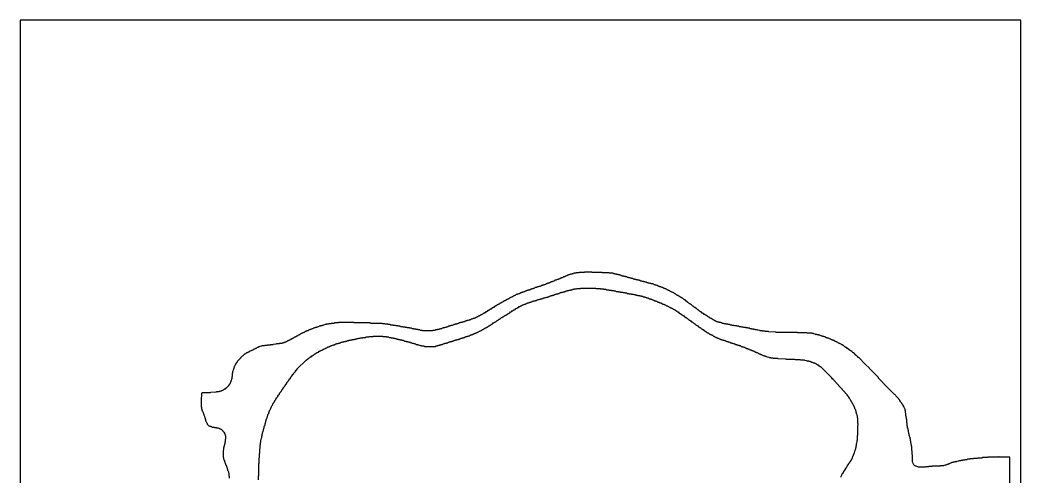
# Model space of a CAD drawing. Header units: millimetres. Extents: x 0 to 6416, y -3898 to 1268.
# Drawn here: x 5197 to 6416, y -636 to -80 of the extents above; entities that cross this region are included whole.
import ezdxf

# ---------------------------------------------------------------- set-up
doc = ezdxf.new("R2010")
doc.units = ezdxf.units.MM
for name, color, linetype in [('CUT_OUTER', 1, 'Continuous'), ('ENGRAVE_NEXT', 3, 'Continuous'), ('SHEET_EDGE', 7, 'Continuous')]:
    doc.layers.add(name, color=color, linetype=linetype)

msp = doc.modelspace()

# ---------------------------------------------------------------- linework, layer by layer
at = {"layer": 'CUT_OUTER'}
msp.add_lwpolyline([(6402.3, -1000.2), (6402.3, -612.1), (6389.8, -612.1), (6389.3, -612.1), (6388.8, -611.7), (6388.3, -611.7), (6387.8, -612.1), (6387.3, -612.1), (6375.8, -612.1), (6375.3, -612.6), (6369.3, -612.6), (6368.8, -613.1), (6363.3, -613.1), (6362.8, -613.6), (6358.3, -613.6), (6357.8, -614.1), (6354.3, -614.1), (6353.8, -614.6), (6350.8, -614.6), (6350.3, -615.1), (6347.8, -615.1), (6347.3, -615.6), (6344.8, -615.6), (6344.3, -616.1), (6342.8, -616.1), (6342.3, -616.6), (6340.3, -616.6), (6339.8, -617), (6337.8, -617.1), (6337.3, -617.5), (6335.3, -617.6), (6334.8, -618), (6333.3, -618.1), (6332.8, -618.5), (6331.8, -618.6), (6331.3, -619), (6330.8, -619.1), (6330.3, -619.5), (6329.3, -619.6), (6328.8, -620), (6328.3, -620.1), (6327.8, -620.5), (6327.3, -620.6), (6326.8, -621), (6325.8, -621.1), (6325.3, -621.5), (6324.3, -621.6), (6323.8, -621.9), (6322.3, -622.1), (6322, -622.2), (6321.8, -622.4), (6321.3, -622.5), (6318.3, -622.6), (6318, -622.7), (6317.8, -622.9), (6317.3, -623), (6307.8, -623), (6307.3, -623.3), (6306.8, -623.4), (6303.8, -623.5), (6303.3, -623.8), (6302.8, -623.9), (6300.3, -623.9), (6299.3, -624.3), (6297.8, -624.3), (6293.8, -624.2), (6291.3, -624.1), (6290.3, -623.9), (6287.8, -623), (6286.5, -622.2), (6285.6, -621.2), (6284.7, -619.7), (6284.1, -618.2), (6284, -617.7), (6283.8, -616.2), (6283.7, -613.7), (6283.5, -604.2), (6283.3, -603.9), (6283.1, -603.7), (6283, -603.2), (6282.9, -598.7), (6282.8, -598.5), (6282.5, -598.2), (6282.4, -595.2), (6282, -594.7), (6281.9, -592.7), (6281.5, -592.2), (6281.4, -590.2), (6281, -589.7), (6280.9, -588.2), (6280.5, -587.7), (6280.4, -586.2), (6280, -585.7), (6279.9, -584.2), (6279.5, -583.7), (6279.4, -582.2), (6279, -581.7), (6278.9, -579.7), (6278.4, -579.2), (6278.4, -577.2), (6277.9, -576.7), (6277.9, -574.2), (6277.4, -573.7), (6277.4, -570.7), (6276.9, -570.2), (6276.8, -566.2), (6276.4, -565.7), (6276.3, -562.2), (6275.9, -561.7), (6275.8, -558.7), (6275.4, -558.2), (6275.3, -555.7), (6274.9, -555.2), (6274.8, -553.7), (6274.4, -553.2), (6274.3, -552.2), (6273.9, -551.7), (6273.8, -551.1), (6273.4, -550.7), (6273.3, -550.2), (6272.4, -549.2), (6272.3, -548.6), (6271.4, -547.7), (6271.3, -547.2), (6270.9, -546.7), (6270.8, -546.2), (6269.4, -544.7), (6269.3, -544.2), (6268.4, -543.2), (6268.3, -542.7), (6266.9, -541.2), (6266.8, -540.7), (6263.4, -537.2), (6263.3, -536.7), (6262.3, -535.7), (6261.8, -535.6), (6249.4, -523.2), (6249.3, -522.7), (6248.8, -522.6), (6248.4, -522.2), (6248.3, -521.6), (6242.4, -515.7), (6242.3, -515.1), (6231.4, -504.2), (6231.3, -503.6), (6226.4, -498.7), (6218.3, -490.7), (6217.8, -490.6), (6216.8, -489.6), (6215.9, -488.7), (6215.8, -488.2), (6215.3, -488.1), (6212.3, -485.2), (6211.8, -485.1), (6210.3, -483.7), (6209.8, -483.6), (6208.8, -482.7), (6208.3, -482.6), (6206.8, -481.2), (6206.3, -481.1), (6204.8, -479.7), (6204.3, -479.6), (6203.3, -478.7), (6202.8, -478.6), (6201.8, -477.7), (6201.3, -477.6), (6199.8, -476.2), (6199.3, -476.1), (6198.3, -475.2), (6197.8, -475.1), (6197.3, -474.7), (6196.8, -474.6), (6196.3, -474.2), (6195.8, -474.1), (6195.3, -473.7), (6194.8, -473.6), (6194.3, -473.2), (6193.8, -473.1), (6193.3, -472.7), (6192.8, -472.6), (6192.3, -472.2), (6191.8, -472.1), (6191.3, -471.7), (6190.8, -471.6), (6190.3, -471.2), (6189.8, -471.1), (6189.3, -470.7), (6188.8, -470.6), (6188.3, -470.2), (6187.8, -470.1), (6187.3, -469.7), (6186.3, -469.6), (6185.9, -469.2), (6185.3, -469.1), (6184.8, -468.7), (6184.3, -468.6), (6183.8, -468.2), (6182.8, -468.1), (6182.4, -467.7), (6181.8, -467.6), (6181.3, -467.2), (6180.3, -467.1), (6179.8, -466.7), (6178.8, -466.6), (6178.4, -466.2), (6177.8, -466.1), (6177.3, -465.7), (6176.3, -465.6), (6175.8, -465.2), (6174.8, -465.1), (6174.3, -464.7), (6173.3, -464.6), (6172.8, -464.2), (6171.3, -464.1), (6170.8, -463.7), (6169.8, -463.6), (6169.3, -463.2), (6167.8, -463.1), (6167.3, -462.7), (6165.8, -462.6), (6165.3, -462.2), (6163.8, -462.1), (6163.3, -461.7), (6161.8, -461.7), (6161.3, -461.2), (6155.8, -461.1), (6155.3, -460.7), (6144.3, -460.6), (6143.8, -460.2), (6118.3, -460.2), (6117.8, -460.1), (6117.3, -459.7), (6108.8, -459.6), (6108.3, -459.2), (6104.8, -459.1), (6104.3, -458.7), (6101.3, -458.6), (6100.8, -458.2), (6098.3, -458.1), (6097.8, -457.7), (6095.3, -457.6), (6094.8, -457.2), (6092.8, -457.1), (6092.3, -456.7), (6090.8, -456.7), (6090.3, -456.2), (6088.3, -456.2), (6087.8, -455.7), (6085.8, -455.7), (6085.3, -455.2), (6083.3, -455.2), (6082.8, -454.7), (6080.8, -454.7), (6080.3, -454.2), (6078.3, -454.2), (6077.8, -453.7), (6075.8, -453.7), (6075.3, -453.2), (6072.8, -453.2), (6072.3, -452.7), (6070.3, -452.7), (6069.8, -452.2), (6067.3, -452.2), (6066.8, -451.7), (6064.3, -451.7), (6063.8, -451.2), (6061.8, -451.2), (6061.3, -450.7), (6059.3, -450.7), (6058.8, -450.2), (6056.8, -450.2), (6056.3, -449.7), (6054.3, -449.7), (6053.8, -449.2), (6052.3, -449.2), (6051.8, -448.7), (6050.8, -448.7), (6050.3, -448.2), (6048.8, -448.2), (6048.3, -447.7), (6046.8, -447.7), (6046.3, -447.2), (6045.8, -447.2), (6045.3, -446.7), (6044.3, -446.7), (6043.8, -446.2), (6043.3, -446.2), (6042.3, -445.2), (6041.8, -445.2), (6041.3, -444.7), (6040.8, -444.7), (6040.3, -444.2), (6039.8, -444.2), (6038.8, -443.2), (6038.3, -443.2), (6037.8, -442.7), (6037.3, -442.7), (6036.3, -441.7), (6035.8, -441.7), (6035.3, -441.2), (6034.8, -441.2), (6033.8, -440.2), (6033.3, -440.2), (6032.3, -439.2), (6031.8, -439.2), (6030.8, -438.2), (6030.3, -438.2), (6029.3, -437.2), (6028.8, -437.2), (6028.3, -436.7), (6027.8, -436.7), (6026.3, -435.2), (6025.8, -435.2), (6024.8, -434.2), (6024.3, -434.2), (6022.8, -432.7), (6022.3, -432.7), (6020.8, -431.2), (6020.3, -431.2), (6018.8, -429.7), (6018.3, -429.7), (6016.8, -428.2), (6016.3, -428.2), (6014.3, -426.2), (6013.8, -426.2), (6012.8, -425.2), (6012.3, -425.2), (6010.8, -423.7), (6010.3, -423.7), (6008.8, -422.2), (6008.3, -422.2), (6006.8, -420.7), (6006.3, -420.7), (6005.3, -419.7), (6004.8, -419.7), (6003.8, -418.7), (6003.3, -418.7), (6002.3, -417.7), (6001.8, -417.7), (6000.8, -416.7), (6000.3, -416.7), (5999.8, -416.2), (5999.3, -416.2), (5998.3, -415.2), (5997.8, -415.2), (5997.3, -414.7), (5996.8, -414.7), (5995.8, -413.7), (5995.3, -413.7), (5994.8, -413.2), (5994.3, -413.2), (5993.3, -412.2), (5992.8, -412.2), (5992.3, -411.7), (5991.8, -411.7), (5991.3, -411.2), (5990.8, -411.2), (5990.3, -410.7), (5989.8, -410.7), (5989.3, -410.2), (5988.8, -410.2), (5988.3, -409.7), (5987.8, -409.7), (5987.3, -409.2), (5986.8, -409.2), (5986.3, -408.7), (5985.8, -408.7), (5985.3, -408.2), (5984.8, -408.2), (5984.3, -407.7), (5983.8, -407.7), (5983.3, -407.2), (5982.8, -407.2), (5982.3, -406.7), (5981.3, -406.7), (5980.8, -406.2), (5980.3, -406.2), (5979.8, -405.7), (5978.8, -405.7), (5978.3, -405.2), (5977.8, -405.2), (5977.3, -404.7), (5976.3, -404.7), (5975.8, -404.2), (5974.8, -404.2), (5974.3, -403.7), (5973.8, -403.7), (5973.3, -403.2), (5972.3, -403.2), (5971.8, -402.7), (5970.8, -402.7), (5970.3, -402.2), (5969.3, -402.2), (5968.8, -401.7), (5968.3, -401.7), (5967.8, -401.2), (5965.8, -401.2), (5965.3, -400.7), (5963.8, -400.7), (5963.3, -400.2), (5962.3, -400.2), (5961.8, -399.7), (5960.3, -399.7), (5959.8, -399.2), (5958.3, -399.2), (5957.8, -398.7), (5956.8, -398.7), (5956.3, -398.2), (5954.8, -398.2), (5954.3, -397.7), (5952.8, -397.7), (5952.3, -397.2), (5951.3, -397.2), (5950.8, -396.7), (5949.3, -396.7), (5948.8, -396.2), (5947.3, -396.2), (5946.8, -395.7), (5945.8, -395.7), (5945.3, -395.2), (5943.8, -395.2), (5943.3, -394.7), (5941.8, -394.7), (5941.3, -394.2), (5940.3, -394.2), (5939.8, -393.7), (5938.3, -393.7), (5937.8, -393.2), (5936.3, -393.2), (5935.8, -392.7), (5934.8, -392.7), (5934.3, -392.2), (5932.8, -392.2), (5932.3, -391.7), (5930.8, -391.7), (5930.3, -391.2), (5929.3, -391.2), (5928.8, -390.7), (5927.3, -390.7), (5926.8, -390.2), (5925.8, -390.2), (5925.3, -389.7), (5923.8, -389.7), (5923.3, -389.2), (5921.8, -389.2), (5921.3, -388.7), (5919.8, -388.7), (5919.3, -388.2), (5914.8, -388.2), (5914.3, -387.7), (5906.3, -387.7), (5905.8, -387.2), (5893.8, -387.2), (5893.3, -386.7), (5884.3, -386.7), (5883.8, -387.2), (5877.8, -387.2), (5877.3, -387.7), (5874.3, -387.7), (5873.8, -388.2), (5871.3, -388.2), (5870.8, -388.7), (5869.3, -388.7), (5868.8, -389.2), (5867.3, -389.2), (5866.8, -389.7), (5866.3, -389.7), (5865.8, -390.2), (5864.8, -390.2), (5864.3, -390.7), (5863.8, -390.7), (5863.3, -391.2), (5862.3, -391.2), (5861.8, -391.7), (5861.3, -391.7), (5860.8, -392.2), (5860.3, -392.2), (5859.8, -392.7), (5858.8, -392.7), (5858.3, -393.2), (5857.8, -393.2), (5857.3, -393.7), (5856.3, -393.7), (5855.8, -394.2), (5855.3, -394.2), (5854.8, -394.7), (5854.3, -394.7), (5853.8, -395.2), (5852.8, -395.2), (5852.3, -395.7), (5851.3, -395.7), (5850.8, -396.2), (5850.3, -396.2), (5849.8, -396.7), (5848.8, -396.7), (5848.3, -397.2), (5847.8, -397.2), (5847.3, -397.7), (5846.8, -397.7), (5846.3, -398.2), (5845.3, -398.2), (5844.8, -398.7), (5843.8, -398.7), (5843.3, -399.2), (5842.8, -399.2), (5842.3, -399.7), (5841.3, -399.7), (5840.8, -400.2), (5840.3, -400.2), (5839.8, -400.7), (5838.8, -400.7), (5838.3, -401.2), (5837.8, -401.2), (5837.3, -401.7), (5836.3, -401.7), (5835.8, -402.2), (5834.8, -402.2), (5834.3, -402.7), (5833.3, -402.7), (5832.8, -403.2), (5831.8, -403.2), (5831.3, -403.7), (5830.8, -403.7), (5830.3, -404.2), (5828.8, -404.2), (5828.3, -404.7), (5827.3, -404.7), (5826.8, -405.2), (5826.3, -405.2), (5825.8, -405.7), (5824.3, -405.7), (5823.8, -406.2), (5823.3, -406.2), (5822.8, -406.7), (5821.8, -406.7), (5821.3, -407.2), (5820.3, -407.2), (5819.8, -407.7), (5818.8, -407.7), (5818.3, -408.2), (5817.3, -408.2), (5816.8, -408.7), (5815.8, -408.7), (5815.3, -409.2), (5814.3, -409.2), (5813.8, -409.7), (5812.8, -409.7), (5812.3, -410.2), (5811.8, -410.2), (5811.3, -410.7), (5810.3, -410.7), (5809.8, -411.2), (5808.8, -411.2), (5808.3, -411.7), (5807.8, -411.7), (5807.3, -412.2), (5806.3, -412.2), (5805.8, -412.7), (5805.3, -412.7), (5804.8, -413.2), (5803.8, -413.2), (5803.3, -413.7), (5802.8, -413.7), (5802.3, -414.2), (5801.3, -414.2), (5800.8, -414.7), (5800.3, -414.7), (5799.8, -415.2), (5799.3, -415.2), (5798.8, -415.7), (5798.3, -415.7), (5797.8, -416.2), (5797.3, -416.2), (5796.8, -416.7), (5796.3, -416.7), (5795.8, -417.2), (5795.3, -417.2), (5794.8, -417.7), (5794.3, -417.7), (5793.8, -418.2), (5793.3, -418.2), (5792.3, -419.2), (5791.8, -419.2), (5791.3, -419.7), (5790.8, -419.7), (5790.3, -420.2), (5789.8, -420.2), (5789.3, -420.7), (5788.8, -420.7), (5788.3, -421.2), (5787.8, -421.2), (5787.3, -421.7), (5786.8, -421.7), (5785.8, -422.7), (5785.3, -422.7), (5784.8, -423.2), (5784.3, -423.2), (5783.8, -423.7), (5783.3, -423.7), (5782.3, -424.7), (5781.8, -424.7), (5781.3, -425.2), (5780.8, -425.2), (5780.3, -425.7), (5779.8, -425.7), (5778.8, -426.7), (5777.8, -426.7), (5776.8, -427.7), (5776.3, -427.7), (5775.3, -428.7), (5774.8, -428.7), (5773.8, -429.7), (5773.3, -429.7), (5772.8, -430.2), (5772.3, -430.2), (5771.3, -431.2), (5770.8, -431.2), (5769.8, -432.2), (5769.3, -432.2), (5768.3, -433.2), (5767.8, -433.2), (5767.3, -433.7), (5766.8, -433.7), (5765.8, -434.7), (5765.3, -434.7), (5764.8, -435.2), (5764.3, -435.2), (5763.3, -436.2), (5762.8, -436.2), (5761.8, -437.2), (5760.8, -437.2), (5759.8, -438.2), (5759.3, -438.2), (5758.8, -438.7), (5758.3, -438.7), (5757.3, -439.7), (5756.8, -439.7), (5756.3, -440.2), (5755.8, -440.2), (5755.3, -440.7), (5754.8, -440.7), (5754.3, -441.2), (5753.8, -441.2), (5753.3, -441.7), (5752.8, -441.7), (5752.3, -442.2), (5751.8, -442.2), (5751.3, -442.7), (5750.3, -442.7), (5749.8, -443.2), (5748.8, -443.2), (5748.3, -443.7), (5747.8, -443.7), (5747.3, -444.2), (5746.3, -444.2), (5745.8, -444.7), (5744.8, -444.7), (5744.3, -445.2), (5743.3, -445.2), (5742.8, -445.7), (5741.3, -445.7), (5740.8, -446.2), (5739.8, -446.2), (5739.3, -446.7), (5738.3, -446.7), (5737.8, -447.2), (5736.8, -447.2), (5736.3, -447.7), (5735.3, -447.7), (5734.8, -448.2), (5733.3, -448.2), (5732.8, -448.7), (5731.8, -448.7), (5731.3, -449.2), (5730.3, -449.2), (5729.8, -449.7), (5728.8, -449.7), (5728.3, -450.2), (5726.8, -450.2), (5726.3, -450.7), (5725.3, -450.7), (5724.8, -451.2), (5723.8, -451.2), (5723.3, -451.7), (5721.8, -451.7), (5721.3, -452.2), (5720.3, -452.2), (5719.8, -452.7), (5718.8, -452.7), (5718.3, -453.2), (5717.3, -453.2), (5716.8, -453.7), (5715.8, -453.7), (5715.3, -454.2), (5714.3, -454.2), (5713.8, -454.7), (5712.3, -454.7), (5711.8, -455.2), (5710.8, -455.2), (5710.3, -455.7), (5708.8, -455.7), (5708.3, -456.2), (5707.3, -456.2), (5706.8, -456.7), (5705.3, -456.7), (5704.8, -457.2), (5702.8, -457.2), (5702.3, -457.7), (5699.8, -457.7), (5699.3, -458.2), (5687.3, -458.2), (5686.8, -457.7), (5684.3, -457.7), (5683.8, -457.2), (5681.8, -457.2), (5681.3, -456.7), (5679.3, -456.7), (5678.8, -456.2), (5676.8, -456.2), (5676.3, -455.7), (5674.3, -455.7), (5673.8, -455.2), (5671.8, -455.2), (5671.3, -454.7), (5668.8, -454.7), (5668.3, -454.2), (5666.3, -454.2), (5665.8, -453.7), (5663.3, -453.7), (5662.8, -453.2), (5660.3, -453.2), (5659.8, -452.7), (5657.3, -452.7), (5656.8, -452.2), (5654.8, -452.2), (5654.3, -451.7), (5651.8, -451.7), (5651.3, -451.2), (5648.3, -451.2), (5647.8, -450.7), (5645.3, -450.7), (5644.8, -450.2), (5641.8, -450.2), (5641.3, -449.7), (5638.3, -449.7), (5637.8, -449.2), (5623.8, -449.2), (5623.3, -448.7), (5603.8, -448.7), (5603.3, -448.2), (5584.8, -448.2), (5584.3, -448.7), (5579.8, -448.7), (5579.3, -449.2), (5575.8, -449.2), (5575.3, -449.7), (5572.8, -449.7), (5572.3, -450.2), (5570.3, -450.2), (5569.8, -450.7), (5568.3, -450.7), (5567.8, -451.1), (5566.3, -451.2), (5565.8, -451.6), (5564.8, -451.7), (5564.3, -452.1), (5562.8, -452.2), (5562.3, -452.6), (5561.3, -452.7), (5560.8, -453.1), (5559.8, -453.2), (5559.3, -453.6), (5558.3, -453.7), (5557.8, -454.1), (5556.8, -454.2), (5556.3, -454.6), (5555.3, -454.7), (5554.8, -455.1), (5554.2, -455.2), (5553.8, -455.6), (5552.8, -455.7), (5552.3, -456.1), (5551.3, -456.2), (5550.8, -456.6), (5550.2, -456.7), (5549.8, -457.1), (5548.8, -457.2), (5548.3, -457.6), (5547.7, -457.7), (5547.3, -458.1), (5546.3, -458.2), (5545.8, -458.6), (5545.3, -458.7), (5544.8, -459.1), (5544.3, -459.2), (5543.8, -459.6), (5543.3, -459.7), (5542.8, -460.1), (5542.3, -460.2), (5541.8, -460.6), (5541.3, -460.7), (5540.8, -461.1), (5540.3, -461.2), (5539.8, -461.6), (5539.2, -461.7), (5538.8, -462.1), (5538.3, -462.2), (5537.3, -463.1), (5536.8, -463.2), (5536.3, -463.6), (5535.8, -463.7), (5535.3, -464.1), (5534.8, -464.2), (5534.3, -464.6), (5533.8, -464.7), (5532.8, -465.6), (5532.3, -465.6), (5531.8, -466.1), (5531.3, -466.1), (5530.8, -466.6), (5530.3, -466.6), (5529.8, -467.1), (5529.3, -467.2), (5528.3, -468.1), (5527.8, -468.1), (5527.3, -468.6), (5526.8, -468.6), (5526.3, -469.1), (5525.8, -469.1), (5525.3, -469.6), (5524.8, -469.6), (5524.3, -470.1), (5523.8, -470.1), (5523.3, -470.6), (5522.8, -470.6), (5522.3, -471.1), (5521.8, -471.1), (5521.3, -471.6), (5520.8, -471.6), (5520.3, -472.1), (5519.8, -472.1), (5519.3, -472.6), (5518.3, -472.6), (5517.8, -473.1), (5516.3, -473.1), (5515.8, -473.6), (5512.8, -473.6), (5512.3, -474.1), (5508.8, -474.2), (5508.3, -474.6), (5505.3, -474.7), (5504.8, -475.1), (5501.8, -475.2), (5501.3, -475.6), (5498.3, -475.7), (5497.8, -476.1), (5494.8, -476.2), (5494.3, -476.6), (5491.3, -476.7), (5490.8, -477.1), (5488.8, -477.2), (5488.3, -477.6), (5487.8, -477.7), (5487.3, -478.1), (5486.8, -478.2), (5486.3, -478.6), (5485.8, -478.7), (5485.3, -479.1), (5484.8, -479.2), (5484.3, -479.6), (5483.8, -479.7), (5483.3, -480.1), (5482.8, -480.2), (5482.3, -480.6), (5481.8, -480.7), (5481.3, -481.1), (5480.7, -481.2), (5480.3, -481.6), (5479.8, -481.7), (5479.3, -482.1), (5478.8, -482.2), (5478.3, -482.6), (5477.8, -482.7), (5477.3, -483.1), (5476.8, -483.2), (5476.3, -483.6), (5475.8, -483.7), (5475.3, -484.1), (5474.8, -484.2), (5474.3, -484.6), (5473.8, -484.7), (5473.3, -485.1), (5472.8, -485.2), (5472.3, -485.6), (5471.8, -485.7), (5471.3, -486.1), (5470.8, -486.2), (5467.8, -489.1), (5467.3, -489.2), (5465.3, -491.1), (5465.2, -491.7), (5461.3, -495.6), (5461.2, -496.2), (5460.3, -497.2), (5460.2, -497.7), (5459.3, -498.7), (5459.2, -499.2), (5458.8, -499.7), (5458.7, -500.2), (5458.3, -500.6), (5458.2, -501.2), (5457.8, -501.7), (5457.7, -502.7), (5457.3, -503.2), (5457.2, -504.2), (5456.8, -504.6), (5456.7, -505.2), (5456.3, -505.7), (5456.2, -507.2), (5455.8, -507.7), (5455.7, -509.7), (5455.3, -510.2), (5455.2, -513.7), (5454.7, -514.2), (5454.6, -516.7), (5454.2, -517.2), (5454.1, -518.7), (5453.7, -519.2), (5453.6, -520.2), (5453.2, -520.7), (5453.1, -521.2), (5452.7, -521.7), (5452.6, -522.2), (5452.2, -522.7), (5452.1, -523.2), (5450.7, -524.7), (5450.6, -525.2), (5447.3, -528.5), (5446.8, -528.6), (5445.8, -529.5), (5445.3, -529.6), (5444.3, -530.5), (5443.8, -530.6), (5443.3, -531), (5442.3, -531.1), (5441.8, -531.5), (5440.8, -531.6), (5440.3, -532), (5439.3, -532.1), (5438.8, -532.5), (5436.3, -532.6), (5435.8, -533.1), (5435.3, -533.1), (5428.8, -533.2), (5428.3, -533.6), (5418.8, -533.7), (5417.8, -534.7), (5417.8, -538.7), (5417.3, -539.2), (5417.3, -550.7), (5417.7, -551.2), (5417.8, -553.2), (5418.2, -553.7), (5418.3, -554.7), (5418.7, -555.2), (5418.8, -555.8), (5419.2, -556.2), (5419.3, -557.2), (5419.7, -557.7), (5419.8, -558.2), (5420.2, -558.7), (5420.3, -559.3), (5420.7, -559.7), (5420.8, -560.7), (5421.2, -561.2), (5421.3, -562.2), (5421.7, -562.7), (5421.8, -564.2), (5422.2, -564.7), (5422.3, -565.7), (5422.7, -566.2), (5422.8, -567.2), (5423.2, -567.7), (5423.3, -568.7), (5423.7, -569.2), (5423.8, -569.8), (5424.2, -570.2), (5424.3, -570.7), (5424.7, -571.2), (5424.8, -571.7), (5426.7, -573.7), (5427.3, -573.8), (5427.8, -574.2), (5428.8, -574.3), (5429.3, -574.8), (5430.3, -574.8), (5430.8, -575.3), (5433.3, -575.4), (5433.8, -575.8), (5435.8, -575.9), (5436.3, -576.3), (5437.8, -576.4), (5438.3, -576.5), (5438.8, -576.9), (5439.8, -577.1), (5440.3, -577.4), (5440.8, -577.6), (5441.3, -577.9), (5441.8, -578.1), (5443.3, -579.5), (5443.8, -579.8), (5444, -580.2), (5444.8, -581.2), (5445, -581.7), (5445.8, -582.7), (5446, -583.2), (5446.1, -583.7), (5446.4, -584.2), (5446.5, -584.7), (5446.6, -585.7), (5446.9, -586.2), (5447, -586.7), (5447, -589.7), (5447, -590.2), (5446.8, -590.4), (5446.6, -590.7), (5446.6, -592.7), (5446.5, -593.2), (5446.3, -593.4), (5446.2, -593.7), (5446.1, -595.7), (5445.8, -596), (5445.7, -596.2), (5445.6, -598.2), (5445.3, -598.5), (5445.2, -598.7), (5445.1, -600.2), (5444.7, -600.7), (5444.6, -603.2), (5444.2, -603.7), (5444.2, -612.2), (5444.7, -612.7), (5444.7, -614.2), (5445.2, -614.7), (5445.2, -615.7), (5445.7, -616.2), (5445.7, -617.2), (5446.2, -617.7), (5446.2, -618.7), (5446.7, -619.2), (5446.7, -619.7), (5446.8, -619.8), (5447.2, -620.2), (5447.2, -621.2), (5447.7, -621.7), (5447.7, -622.2), (5448.1, -622.7), (5448.2, -623.2), (5448.6, -623.7), (5448.7, -624.7), (5449.1, -625.2), (5449.2, -626.2), (5449.6, -626.7), (5449.7, -627.7), (5450.1, -628.2), (5450.2, -629.2), (5450.6, -629.7), (5450.7, -631.2), (5451.1, -631.7), (5451.2, -634.7), (5451.3, -634.9), (5451.6, -635.2), (5451.6, -637.7)], dxfattribs=at)
at = {"layer": 'ENGRAVE_NEXT'}
msp.add_lwpolyline([(5487.2, -639.7), (5487.3, -634.7), (5487.7, -634.2), (5487.7, -633.7), (5487.8, -619.7), (5488.2, -619.2), (5488.2, -618.7), (5488.3, -607.7), (5488.7, -607.2), (5488.8, -601.7), (5489.2, -601.2), (5489.3, -597.2), (5489.7, -596.7), (5489.8, -594.2), (5490.2, -593.7), (5490.3, -591.2), (5490.7, -590.7), (5490.8, -588.7), (5491.2, -588.2), (5491.3, -586.2), (5491.7, -585.7), (5491.8, -584.2), (5492.2, -583.7), (5492.3, -582.2), (5492.7, -581.7), (5492.8, -580.2), (5493.2, -579.7), (5493.3, -578.2), (5493.7, -577.7), (5493.8, -576.7), (5494.2, -576.2), (5494.3, -574.7), (5494.7, -574.2), (5494.8, -573.2), (5495.2, -572.7), (5495.3, -571.2), (5495.7, -570.7), (5495.8, -569.7), (5496.2, -569.2), (5496.3, -567.7), (5496.7, -567.2), (5496.8, -566.2), (5497.2, -565.7), (5497.3, -564.7), (5497.7, -564.2), (5497.8, -563.2), (5498.2, -562.7), (5498.3, -561.7), (5498.7, -561.2), (5498.8, -560.2), (5499.2, -559.7), (5499.3, -559.1), (5499.7, -558.7), (5499.8, -557.7), (5500.2, -557.2), (5500.3, -556.6), (5500.7, -556.2), (5500.8, -555.2), (5501.2, -554.7), (5501.3, -554.2), (5501.7, -553.7), (5501.8, -553.2), (5502.2, -552.7), (5502.3, -552.2), (5502.7, -551.7), (5502.8, -551.2), (5503.2, -550.7), (5503.3, -550.2), (5503.7, -549.7), (5503.8, -549.2), (5504.2, -548.7), (5504.3, -548.2), (5504.7, -547.7), (5504.8, -547.2), (5505.7, -546.2), (5505.7, -545.7), (5506.2, -545.2), (5506.3, -544.6), (5507.2, -543.7), (5507.2, -543.2), (5507.7, -542.7), (5507.8, -542.2), (5508.2, -541.7), (5508.3, -541.2), (5509.2, -540.2), (5509.3, -539.6), (5510.7, -538.2), (5510.7, -537.7), (5511.7, -536.7), (5511.8, -536.1), (5512.7, -535.2), (5512.7, -534.7), (5513.2, -534.2), (5513.3, -533.7), (5514.7, -532.2), (5514.7, -531.7), (5515.7, -530.7), (5515.8, -530.2), (5516.7, -529.2), (5516.8, -528.7), (5517.7, -527.7), (5517.8, -527.1), (5519.2, -525.7), (5519.3, -525.2), (5520.2, -524.2), (5520.3, -523.7), (5521.2, -522.7), (5521.3, -522.2), (5522.2, -521.2), (5522.3, -520.7), (5523.7, -519.2), (5523.8, -518.7), (5524.7, -517.7), (5524.8, -517.2), (5526.2, -515.7), (5526.3, -515.2), (5527.2, -514.2), (5527.3, -513.7), (5528.7, -512.2), (5528.8, -511.6), (5530.2, -510.2), (5530.3, -509.6), (5532.2, -507.7), (5532.3, -507.2), (5534.7, -504.7), (5534.8, -504.2), (5544.8, -494.2), (5545.3, -494.1), (5547.3, -492.2), (5547.8, -492.2), (5548.8, -491.2), (5549.3, -491.1), (5550.8, -489.7), (5551.3, -489.7), (5552.3, -488.7), (5552.8, -488.7), (5553.8, -487.7), (5554.3, -487.7), (5555.3, -486.7), (5555.8, -486.7), (5556.3, -486.2), (5556.8, -486.2), (5557.8, -485.2), (5558.3, -485.2), (5558.8, -484.7), (5559.3, -484.7), (5559.8, -484.2), (5560.3, -484.2), (5561.3, -483.2), (5561.8, -483.2), (5562.3, -482.7), (5562.8, -482.7), (5563.3, -482.2), (5563.8, -482.2), (5564.3, -481.7), (5564.8, -481.7), (5565.3, -481.2), (5565.8, -481.2), (5566.3, -480.7), (5566.8, -480.7), (5567.3, -480.2), (5567.8, -480.2), (5568.3, -479.7), (5568.8, -479.7), (5569.3, -479.2), (5569.8, -479.2), (5570.3, -478.7), (5570.8, -478.7), (5571.3, -478.2), (5571.8, -478.2), (5572.3, -477.7), (5573.3, -477.7), (5573.8, -477.2), (5574.3, -477.2), (5574.8, -476.7), (5575.8, -476.7), (5576.3, -476.2), (5576.8, -476.2), (5577.3, -475.7), (5578.3, -475.7), (5578.8, -475.2), (5579.8, -475.2), (5580.3, -474.7), (5580.8, -474.7), (5581.3, -474.2), (5582.3, -474.2), (5582.8, -473.7), (5584.3, -473.7), (5584.8, -473.2), (5585.8, -473.2), (5586.3, -472.7), (5587.3, -472.7), (5587.8, -472.2), (5589.3, -472.2), (5589.8, -471.7), (5591.3, -471.7), (5591.8, -471.2), (5593.3, -471.2), (5593.8, -470.7), (5594.8, -470.7), (5595.3, -470.2), (5597.3, -470.2), (5597.8, -469.7), (5599.3, -469.7), (5599.8, -469.2), (5601.3, -469.2), (5601.8, -468.7), (5603.8, -468.7), (5604.3, -468.2), (5606.3, -468.2), (5606.8, -467.7), (5608.8, -467.7), (5609.3, -467.2), (5611.3, -467.2), (5611.8, -466.7), (5614.3, -466.7), (5614.8, -466.2), (5617.8, -466.2), (5618.3, -465.7), (5621.8, -465.7), (5622.3, -465.2), (5626.8, -465.2), (5627.3, -464.7), (5638.3, -464.7), (5638.8, -465.2), (5642.8, -465.2), (5643.3, -465.7), (5645.8, -465.7), (5646.3, -466.2), (5648.3, -466.2), (5648.8, -466.7), (5650.8, -466.7), (5651.3, -467.2), (5652.8, -467.2), (5653.3, -467.7), (5655.3, -467.7), (5655.8, -468.2), (5657.3, -468.2), (5657.8, -468.7), (5659.3, -468.7), (5659.8, -469.2), (5661.3, -469.2), (5661.8, -469.7), (5663.3, -469.7), (5663.8, -470.2), (5664.8, -470.2), (5665.3, -470.7), (5666.8, -470.7), (5667.3, -471.2), (5668.8, -471.2), (5669.3, -471.7), (5670.3, -471.7), (5670.8, -472.2), (5672.3, -472.2), (5672.8, -472.7), (5673.8, -472.7), (5674.3, -473.2), (5675.8, -473.2), (5676.3, -473.7), (5677.3, -473.7), (5677.8, -474.2), (5678.8, -474.2), (5679.3, -474.7), (5680.8, -474.7), (5681.3, -475.2), (5682.3, -475.2), (5682.8, -475.7), (5683.8, -475.7), (5684.3, -476.2), (5685.3, -476.2), (5685.8, -476.7), (5688.8, -476.7), (5689.3, -477.2), (5702.8, -477.2), (5703.3, -476.7), (5704.8, -476.7), (5705.3, -476.2), (5706.3, -476.2), (5706.8, -475.7), (5707.8, -475.7), (5708.3, -475.2), (5709.3, -475.2), (5709.8, -474.7), (5711.3, -474.7), (5711.8, -474.2), (5712.8, -474.2), (5713.3, -473.7), (5714.3, -473.7), (5714.8, -473.2), (5716.3, -473.2), (5716.8, -472.7), (5717.8, -472.7), (5718.3, -472.2), (5719.3, -472.2), (5719.8, -471.7), (5720.8, -471.7), (5721.3, -471.2), (5722.8, -471.2), (5723.3, -470.7), (5724.3, -470.7), (5724.8, -470.2), (5725.8, -470.2), (5726.3, -469.7), (5727.3, -469.7), (5727.8, -469.2), (5728.8, -469.2), (5729.3, -468.7), (5730.8, -468.7), (5731.3, -468.2), (5732.3, -468.2), (5732.8, -467.7), (5733.8, -467.7), (5734.3, -467.2), (5735.3, -467.2), (5735.8, -466.7), (5736.8, -466.7), (5737.3, -466.2), (5738.3, -466.2), (5738.8, -465.7), (5739.8, -465.7), (5740.3, -465.2), (5741.3, -465.2), (5741.8, -464.7), (5742.8, -464.7), (5743.3, -464.2), (5744.3, -464.2), (5744.8, -463.7), (5745.3, -463.7), (5745.8, -463.2), (5746.8, -463.2), (5747.3, -462.7), (5748.3, -462.7), (5748.8, -462.2), (5749.3, -462.2), (5749.8, -461.7), (5750.8, -461.7), (5751.3, -461.2), (5751.8, -461.2), (5752.3, -460.7), (5752.8, -460.7), (5753.3, -460.2), (5753.8, -460.2), (5754.3, -459.7), (5754.8, -459.7), (5755.3, -459.2), (5755.8, -459.2), (5756.3, -458.7), (5756.8, -458.7), (5757.3, -458.2), (5757.8, -458.2), (5758.3, -457.7), (5758.8, -457.7), (5759.3, -457.2), (5759.8, -457.2), (5760.3, -456.7), (5760.8, -456.7), (5761.8, -455.7), (5762.3, -455.7), (5762.8, -455.2), (5763.3, -455.2), (5763.8, -454.7), (5764.3, -454.7), (5765.3, -453.7), (5765.8, -453.7), (5766.3, -453.2), (5766.8, -453.2), (5767.8, -452.2), (5768.3, -452.2), (5769.3, -451.2), (5769.8, -451.2), (5770.3, -450.7), (5770.8, -450.7), (5771.8, -449.7), (5772.3, -449.7), (5773.3, -448.7), (5773.8, -448.7), (5774.8, -447.7), (5775.3, -447.7), (5775.8, -447.2), (5776.3, -447.2), (5777.8, -445.7), (5778.3, -445.7), (5778.8, -445.2), (5779.3, -445.2), (5780.3, -444.2), (5780.8, -444.2), (5781.3, -443.7), (5781.8, -443.7), (5783.3, -442.2), (5783.8, -442.2), (5784.8, -441.2), (5785.3, -441.2), (5785.8, -440.7), (5786.3, -440.7), (5787.3, -439.7), (5787.8, -439.7), (5788.3, -439.2), (5788.8, -439.2), (5789.8, -438.2), (5790.3, -438.2), (5791.3, -437.2), (5791.8, -437.2), (5792.8, -436.2), (5793.3, -436.2), (5794.3, -435.2), (5794.8, -435.2), (5795.3, -434.7), (5795.8, -434.7), (5796.8, -433.7), (5797.3, -433.7), (5798.3, -432.7), (5798.8, -432.7), (5799.3, -432.2), (5799.8, -432.2), (5800.8, -431.2), (5801.3, -431.2), (5801.8, -430.7), (5802.3, -430.7), (5803.3, -429.7), (5803.8, -429.7), (5804.8, -428.7), (5805.8, -428.7), (5806.8, -427.7), (5807.8, -427.7), (5808.3, -427.2), (5808.8, -427.2), (5809.3, -426.7), (5809.8, -426.7), (5810.3, -426.2), (5810.8, -426.2), (5811.3, -425.7), (5812.3, -425.7), (5812.8, -425.2), (5813.3, -425.2), (5813.8, -424.7), (5814.8, -424.7), (5815.3, -424.2), (5816.3, -424.2), (5816.8, -423.7), (5817.8, -423.7), (5818.3, -423.2), (5819.3, -423.2), (5819.8, -422.7), (5820.8, -422.7), (5821.3, -422.2), (5822.3, -422.2), (5822.8, -421.7), (5824.3, -421.7), (5824.8, -421.2), (5825.8, -421.2), (5826.3, -420.7), (5827.3, -420.7), (5827.8, -420.2), (5829.3, -420.2), (5829.8, -419.7), (5830.8, -419.7), (5831.3, -419.2), (5832.8, -419.2), (5833.3, -418.7), (5834.3, -418.7), (5834.8, -418.2), (5835.8, -418.2), (5836.3, -417.7), (5837.8, -417.7), (5838.3, -417.2), (5839.3, -417.2), (5839.8, -416.7), (5840.8, -416.7), (5841.3, -416.2), (5842.3, -416.2), (5842.8, -415.7), (5843.8, -415.7), (5844.3, -415.2), (5845.3, -415.2), (5845.8, -414.7), (5846.8, -414.7), (5847.3, -414.2), (5848.8, -414.2), (5849.3, -413.7), (5850.3, -413.7), (5850.8, -413.2), (5851.8, -413.2), (5852.3, -412.7), (5853.3, -412.7), (5853.8, -412.2), (5854.8, -412.2), (5855.3, -411.7), (5856.3, -411.7), (5856.8, -411.2), (5858.3, -411.2), (5858.8, -410.7), (5859.8, -410.7), (5860.3, -410.2), (5861.3, -410.2), (5861.8, -409.7), (5863.3, -409.7), (5863.8, -409.2), (5865.3, -409.2), (5865.8, -408.7), (5867.3, -408.7), (5867.8, -408.2), (5869.3, -408.2), (5869.8, -407.7), (5871.8, -407.7), (5872.3, -407.2), (5874.8, -407.2), (5875.3, -406.7), (5879.3, -406.7), (5879.8, -406.2), (5888.8, -406.2), (5897.8, -406.2), (5898.3, -406.7), (5903.3, -406.7), (5903.8, -407.2), (5907.3, -407.2), (5907.8, -407.7), (5910.8, -407.7), (5911.3, -408.2), (5913.8, -408.2), (5914.3, -408.7), (5916.8, -408.7), (5917.3, -409.2), (5919.8, -409.2), (5920.3, -409.7), (5922.3, -409.7), (5922.8, -410.2), (5925.3, -410.2), (5925.8, -410.7), (5927.8, -410.7), (5928.3, -411.2), (5930.8, -411.2), (5931.3, -411.7), (5933.3, -411.7), (5933.8, -412.2), (5935.8, -412.2), (5936.3, -412.7), (5938.3, -412.7), (5938.8, -413.2), (5941.3, -413.2), (5941.8, -413.7), (5943.8, -413.7), (5944.3, -414.2), (5946.3, -414.2), (5946.8, -414.7), (5948.8, -414.7), (5949.3, -415.2), (5951.3, -415.2), (5951.8, -415.7), (5953.3, -415.7), (5953.8, -416.2), (5955.3, -416.2), (5955.8, -416.7), (5957.3, -416.7), (5957.8, -417.2), (5958.8, -417.2), (5959.3, -417.7), (5959.8, -417.7), (5960.3, -418.2), (5961.3, -418.2), (5961.8, -418.7), (5962.8, -418.7), (5963.3, -419.2), (5964.3, -419.2), (5964.8, -419.7), (5965.8, -419.7), (5966.3, -420.2), (5966.8, -420.2), (5967.3, -420.7), (5968.3, -420.7), (5968.8, -421.2), (5969.3, -421.2), (5969.8, -421.7), (5970.8, -421.7), (5971.3, -422.2), (5972.3, -422.2), (5972.8, -422.7), (5973.3, -422.7), (5973.8, -423.2), (5974.8, -423.2), (5975.3, -423.7), (5975.8, -423.7), (5976.3, -424.2), (5977.3, -424.2), (5977.8, -424.7), (5978.3, -424.7), (5978.8, -425.2), (5979.3, -425.2), (5979.8, -425.7), (5980.8, -425.7), (5981.3, -426.2), (5981.8, -426.2), (5982.3, -426.7), (5982.8, -426.7), (5983.3, -427.2), (5983.8, -427.2), (5984.3, -427.7), (5985.3, -427.7), (5986.3, -428.7), (5986.8, -428.7), (5987.3, -429.2), (5987.8, -429.2), (5988.3, -429.7), (5988.8, -429.7), (5989.3, -430.2), (5989.8, -430.2), (5990.3, -430.7), (5990.8, -430.7), (5991.3, -431.2), (5991.8, -431.2), (5992.3, -431.7), (5992.8, -431.7), (5993.3, -432.2), (5993.8, -432.2), (5994.8, -433.2), (5995.3, -433.2), (5996.3, -434.2), (5996.8, -434.2), (5997.8, -435.2), (5998.3, -435.2), (5999.3, -436.2), (5999.8, -436.2), (6001.3, -437.7), (6001.8, -437.7), (6002.8, -438.7), (6003.3, -438.7), (6004.3, -439.7), (6004.8, -439.7), (6005.8, -440.7), (6006.3, -440.7), (6007.8, -442.2), (6008.3, -442.2), (6009.3, -443.2), (6009.8, -443.2), (6011.3, -444.7), (6011.8, -444.7), (6013.3, -446.2), (6013.8, -446.2), (6014.8, -447.2), (6015.3, -447.2), (6016.8, -448.7), (6017.3, -448.7), (6018.3, -449.7), (6018.8, -449.7), (6020.3, -451.2), (6020.8, -451.2), (6021.3, -451.7), (6021.8, -451.7), (6023.3, -453.2), (6023.8, -453.2), (6024.8, -454.2), (6025.3, -454.2), (6026.8, -455.7), (6027.3, -455.7), (6028.3, -456.7), (6028.8, -456.7), (6030.3, -458.2), (6030.8, -458.2), (6031.8, -459.2), (6032.3, -459.2), (6033.3, -460.2), (6033.8, -460.2), (6034.3, -460.7), (6034.8, -460.7), (6035.8, -461.7), (6036.3, -461.7), (6036.8, -462.2), (6037.3, -462.2), (6037.8, -462.7), (6038.3, -462.7), (6038.8, -463.2), (6039.3, -463.2), (6039.8, -463.7), (6040.3, -463.7), (6041.3, -464.7), (6041.8, -464.7), (6042.3, -465.2), (6042.8, -465.2), (6043.3, -465.7), (6043.8, -465.7), (6044.3, -466.2), (6045.3, -466.2), (6045.8, -466.7), (6046.3, -466.7), (6046.8, -467.2), (6047.3, -467.2), (6047.8, -467.7), (6048.8, -467.7), (6049.3, -468.2), (6049.8, -468.2), (6050.3, -468.7), (6051.3, -468.7), (6051.8, -469.2), (6052.8, -469.2), (6053.3, -469.7), (6054.3, -469.7), (6054.8, -470.2), (6055.8, -470.2), (6056.3, -470.7), (6057.3, -470.7), (6057.8, -471.2), (6058.8, -471.2), (6059.3, -471.7), (6060.3, -471.7), (6060.8, -472.2), (6061.8, -472.2), (6062.3, -472.7), (6063.3, -472.7), (6063.8, -473.2), (6064.8, -473.2), (6065.3, -473.7), (6066.3, -473.7), (6066.8, -474.2), (6067.8, -474.2), (6068.3, -474.7), (6069.3, -474.7), (6069.8, -475.2), (6070.8, -475.2), (6071.3, -475.7), (6072.3, -475.7), (6072.8, -476.2), (6073.8, -476.2), (6074.3, -476.7), (6074.8, -476.7), (6075.3, -477.2), (6076.3, -477.2), (6076.8, -477.7), (6077.8, -477.7), (6078.3, -478.2), (6079.3, -478.2), (6079.8, -478.7), (6080.3, -478.7), (6080.8, -479.2), (6081.3, -479.2), (6081.8, -479.7), (6082.8, -479.7), (6083.3, -480.2), (6083.8, -480.2), (6084.3, -480.7), (6085.3, -480.7), (6085.8, -481.2), (6086.8, -481.2), (6087.3, -481.7), (6087.8, -481.7), (6088.3, -482.2), (6088.8, -482.2), (6089.3, -482.7), (6090.3, -482.7), (6090.8, -483.2), (6091.3, -483.2), (6091.8, -483.7), (6092.3, -483.7), (6092.8, -484.2), (6093.3, -484.2), (6093.8, -484.6), (6094.8, -484.7), (6095.3, -485.2), (6095.8, -485.2), (6096.3, -485.7), (6096.8, -485.7), (6097.3, -486.1), (6097.8, -486.2), (6098.3, -486.6), (6098.8, -486.7), (6099.3, -487.1), (6099.9, -487.2), (6100.3, -487.6), (6101.3, -487.7), (6101.8, -488.1), (6102.8, -488.2), (6103.3, -488.6), (6103.9, -488.7), (6104.3, -489.1), (6105.3, -489.2), (6105.8, -489.6), (6106.8, -489.7), (6107.3, -490.1), (6108.8, -490.2), (6109.3, -490.6), (6110.8, -490.7), (6111.3, -491.1), (6113.8, -491.2), (6114.3, -491.6), (6119.3, -491.7), (6119.8, -492.1), (6129.3, -492.2), (6129.8, -492.6), (6130.3, -492.7), (6140.3, -492.7), (6140.8, -493.1), (6146.8, -493.2), (6147.3, -493.6), (6151.8, -493.7), (6152.3, -494.1), (6154.8, -494.2), (6155.3, -494.7), (6157.3, -494.7), (6157.8, -495.2), (6158.8, -495.2), (6159.3, -495.7), (6160.3, -495.7), (6160.8, -496.2), (6161.8, -496.2), (6162.3, -496.7), (6162.8, -496.7), (6163.3, -497.2), (6164.3, -497.2), (6164.8, -497.7), (6165.3, -497.7), (6165.8, -498.2), (6166.3, -498.2), (6167.3, -499.2), (6167.8, -499.2), (6168.3, -499.7), (6168.8, -499.7), (6169.8, -500.7), (6170.3, -500.7), (6171.3, -501.7), (6171.8, -501.7), (6185.3, -515.2), (6185.4, -515.7), (6185.8, -516.1), (6186.3, -516.2), (6186.8, -516.7), (6186.9, -517.2), (6193.8, -524.2), (6193.9, -524.7), (6198.3, -529.2), (6198.4, -529.7), (6201.3, -532.7), (6201.4, -533.2), (6203.8, -535.7), (6203.9, -536.2), (6204.8, -537.2), (6204.9, -537.7), (6206.3, -539.2), (6206.4, -539.7), (6207.3, -540.7), (6207.4, -541.2), (6207.8, -541.7), (6207.9, -542.2), (6208.8, -543.2), (6208.9, -543.7), (6209.3, -544.2), (6209.4, -544.7), (6209.8, -545.2), (6209.9, -545.7), (6210.8, -546.7), (6210.9, -547.2), (6211.3, -547.7), (6211.4, -548.2), (6211.8, -548.7), (6211.9, -549.2), (6212.3, -549.7), (6212.4, -550.2), (6212.8, -550.6), (6212.9, -551.2), (6213.3, -551.7), (6213.4, -552.7), (6213.8, -553.1), (6213.9, -553.7), (6214.3, -554.2), (6214.4, -555.2), (6214.8, -555.7), (6214.9, -557.2), (6215.3, -557.7), (6215.4, -558.7), (6215.8, -559.2), (6215.9, -560.7), (6216.3, -561.2), (6216.4, -563.7), (6216.8, -564.2), (6216.9, -570.7), (6217.3, -571.2), (6217.3, -573.2), (6216.9, -573.7), (6216.8, -585.7), (6216.4, -586.2), (6216.3, -591.7), (6215.9, -592.2), (6215.8, -595.2), (6215.4, -595.7), (6215.3, -598.2), (6214.9, -598.7), (6214.8, -600.7), (6214.4, -601.2), (6214.3, -602.2), (6213.9, -602.7), (6213.8, -604.2), (6213.4, -604.7), (6213.3, -605.7), (6212.9, -606.2), (6212.8, -607.2), (6212.4, -607.7), (6212.3, -608.3), (6211.9, -608.7), (6211.8, -609.7), (6211.4, -610.2), (6211.3, -610.8), (6210.9, -611.2), (6210.8, -612.2), (6210.4, -612.7), (6210.4, -613.2), (6209.9, -613.7), (6209.9, -614.2), (6209.4, -614.7), (6209.4, -615.2), (6208.9, -615.7), (6208.9, -616.2), (6207.4, -617.7), (6207.4, -618.2), (6206.9, -618.7), (6206.9, -619.2), (6205.4, -620.7), (6205.4, -621.2), (6204.4, -622.2), (6204.4, -622.7), (6203.9, -623.2), (6203.9, -623.7), (6202.9, -624.7), (6202.9, -625.2), (6201.9, -626.2), (6201.9, -626.7), (6201.8, -626.8), (6200.9, -627.7), (6200.9, -628.2), (6200.4, -628.7), (6200.4, -629.2), (6199.4, -630.2), (6199.4, -630.7), (6198.9, -631.2), (6198.9, -631.7), (6197.9, -632.7), (6197.9, -633.2), (6197.4, -633.7), (6197.4, -634.2), (6196.9, -634.7), (6196.9, -635.2), (6196.4, -635.7), (6196.4, -636.2)], dxfattribs=at)
at = {"layer": 'SHEET_EDGE'}
msp.add_lwpolyline([(5196.8, -1299.2), (6416, -1299.2), (6416, -80), (5196.8, -80)], close=True, dxfattribs=at)

doc.saveas('drawing.dxf')
